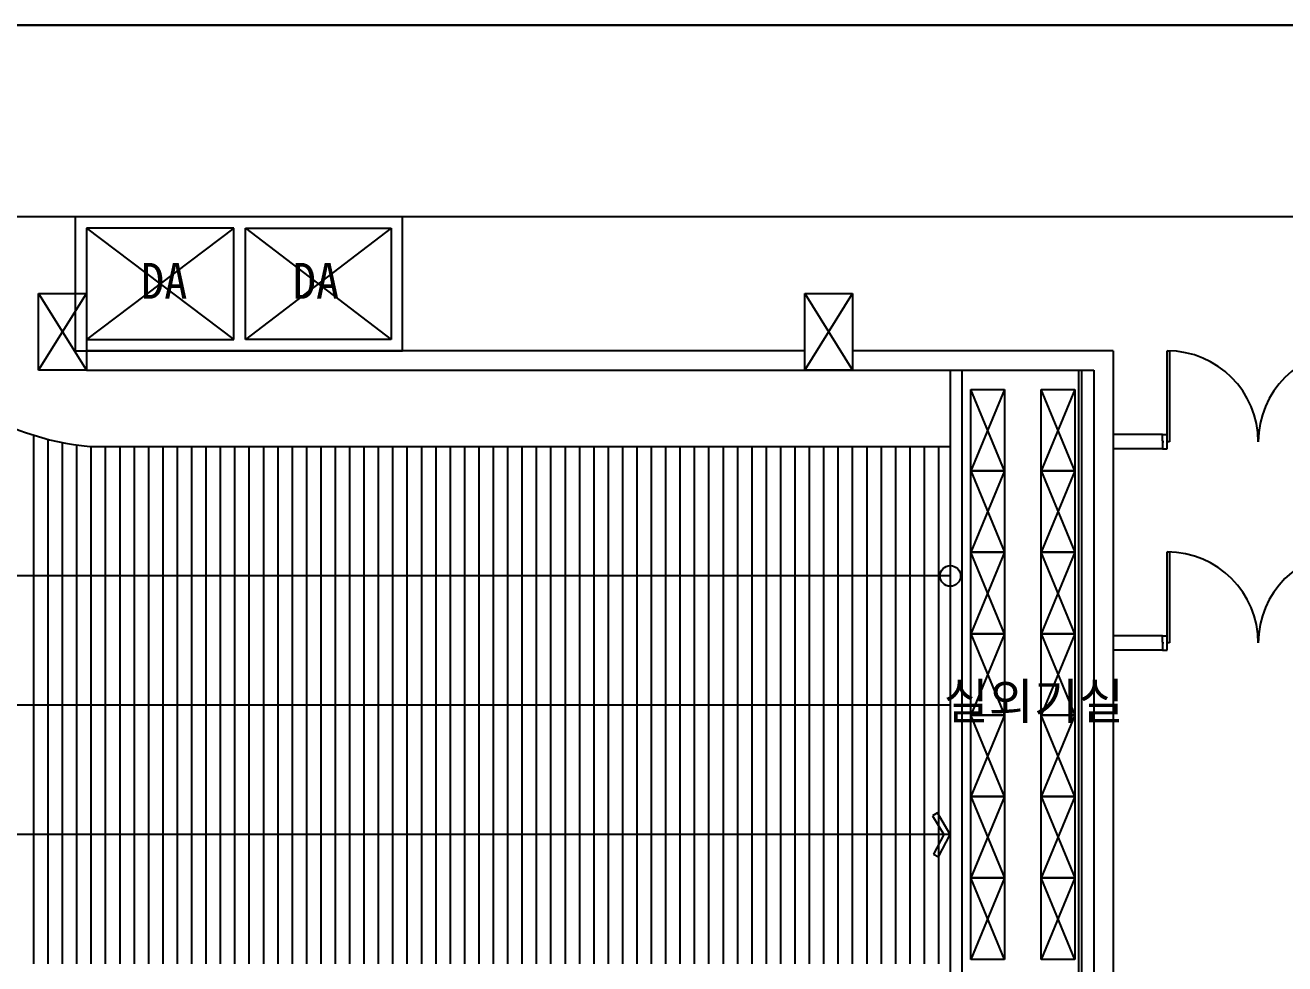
# Model space of a CAD drawing. Header units: millimetres. Extents: x 16332047 to 33387680, y -14835522 to -7015081.
# Drawn here: x 16621461 to 16633298, y -7657323 to -7648503 of the extents above; entities that cross this region are included whole.
import ezdxf
from ezdxf.enums import TextEntityAlignment as Align

# ---------------------------------------------------------------- set-up
doc = ezdxf.new("R2010")
doc.units = ezdxf.units.MM
doc.header["$LTSCALE"] = 300
doc.header["$MEASUREMENT"] = 0
doc.layers.add('건물', color=8, linetype='CONTINUOUS')
doc.styles.add('돋움체', font='')
doc.styles.get('돋움체').set_extended_font_data('DotumChe')

msp = doc.modelspace()

# ---------------------------------------------------------------- linework, layer by layer
at = {"layer": '건물'}
for p, q in [((16602277, -7648503), (16663041, -7648505)), ((16663041, -7648503), (16602277, -7648503)), ((16662295, -7650303), (16603023, -7650303)), ((16625007, -7650303), (16621929, -7650303)), ((16621929, -7650303), (16621929, -7651563)), ((16625007, -7651563), (16625007, -7650303)), ((16622037, -7650411), (16623423, -7651455)), ((16623423, -7650411), (16622037, -7651455)), ((16623423, -7650411), (16622037, -7650411)), ((16622037, -7650411), (16622037, -7651455)), ((16623423, -7651455), (16623423, -7650411)), ((16623531, -7650411), (16624899, -7651455)), ((16624899, -7650411), (16623531, -7651455)), ((16623531, -7650411), (16624899, -7650411)), ((16623531, -7651455), (16623531, -7650411)), ((16624899, -7650411), (16624899, -7651455)), ((16621587, -7651023), (16622037, -7651743)), ((16621587, -7651743), (16622037, -7651023)), ((16621587, -7651743), (16621587, -7651023)), ((16621587, -7651023), (16622037, -7651023)), ((16622037, -7651023), (16622037, -7651743)), ((16628787, -7651023), (16629237, -7651743)), ((16628787, -7651743), (16629237, -7651023)), ((16628787, -7651743), (16628787, -7651023)), ((16628787, -7651023), (16629237, -7651023)), ((16629237, -7651023), (16629237, -7651743)), ((16621929, -7651563), (16625007, -7651563)), ((16622037, -7651455), (16623423, -7651455)), ((16628787, -7651563), (16622037, -7651563)), ((16624899, -7651455), (16623531, -7651455)), ((16631685, -7651563), (16629237, -7651563)), ((16631685, -7651563), (16631685, -7657773)), ((16632194, -7652418), (16632194, -7651563)), ((16632194, -7651563), (16632216, -7651563)), ((16632216, -7651563), (16632216, -7652418)), ((16631685, -7651675), (16631685, -7651675)), ((16622037, -7651743), (16621587, -7651743)), ((16622037, -7651743), (16631505, -7651743)), ((16629237, -7651743), (16628787, -7651743)), ((16630155, -7651743), (16630155, -7657593)), ((16630263, -7651743), (16630263, -7657593)), ((16631361, -7651743), (16631361, -7657449)), ((16631388, -7651743), (16631388, -7657476)), ((16631505, -7651743), (16631505, -7657593)), ((16630663, -7652691), (16630348, -7651926)), ((16630663, -7651926), (16630348, -7652691)), ((16630348, -7652691), (16630348, -7651926)), ((16630348, -7651926), (16630663, -7651926)), ((16630663, -7651926), (16630663, -7652691)), ((16631325, -7652691), (16631010, -7651926)), ((16631325, -7651926), (16631010, -7652691)), ((16631010, -7652691), (16631010, -7651926)), ((16631010, -7651926), (16631325, -7651926)), ((16631325, -7651926), (16631325, -7652691)), ((16621542, -7657323), (16621542, -7652357)), ((16632149, -7652350), (16631685, -7652350)), ((16632149, -7652350), (16632194, -7652350)), ((16632149, -7652410), (16632149, -7652350)), ((16632194, -7652485), (16632194, -7652350)), ((16621677, -7657323), (16621677, -7652395)), ((16621812, -7657323), (16621812, -7652426)), ((16621947, -7657323), (16621947, -7652449)), ((16622067, -7652463), (16630155, -7652463)), ((16622082, -7657323), (16622082, -7652463)), ((16622217, -7657323), (16622217, -7652463)), ((16622352, -7657323), (16622352, -7652463)), ((16622487, -7657323), (16622487, -7652463)), ((16622622, -7657323), (16622622, -7652463)), ((16622757, -7657323), (16622757, -7652463)), ((16622892, -7657323), (16622892, -7652463)), ((16623027, -7657323), (16623027, -7652463)), ((16623162, -7657323), (16623162, -7652463)), ((16623297, -7657323), (16623297, -7652463)), ((16623432, -7657323), (16623432, -7652463)), ((16623567, -7657323), (16623567, -7652463)), ((16623702, -7657323), (16623702, -7652463)), ((16623837, -7657323), (16623837, -7652463)), ((16623972, -7657323), (16623972, -7652463)), ((16624107, -7657323), (16624107, -7652463)), ((16624242, -7657323), (16624242, -7652463)), ((16624377, -7657323), (16624377, -7652463)), ((16624512, -7657323), (16624512, -7652463)), ((16624647, -7657323), (16624647, -7652463)), ((16624782, -7657323), (16624782, -7652463)), ((16624917, -7657323), (16624917, -7652463)), ((16625052, -7657323), (16625052, -7652463)), ((16625187, -7657323), (16625187, -7652463)), ((16625322, -7657323), (16625322, -7652463)), ((16625457, -7657323), (16625457, -7652463)), ((16625592, -7657323), (16625592, -7652463)), ((16625727, -7657323), (16625727, -7652463)), ((16625862, -7657323), (16625862, -7652463)), ((16625997, -7657323), (16625997, -7652463)), ((16626132, -7657323), (16626132, -7652463)), ((16626267, -7657323), (16626267, -7652463)), ((16626402, -7657323), (16626402, -7652463)), ((16626537, -7657323), (16626537, -7652463)), ((16626672, -7657323), (16626672, -7652463)), ((16626807, -7657323), (16626807, -7652463)), ((16626942, -7657323), (16626942, -7652463)), ((16627077, -7657323), (16627077, -7652463)), ((16627212, -7657323), (16627212, -7652463)), ((16627347, -7657323), (16627347, -7652463)), ((16627482, -7657323), (16627482, -7652463)), ((16627617, -7657323), (16627617, -7652463)), ((16627752, -7657323), (16627752, -7652463)), ((16627887, -7657323), (16627887, -7652463)), ((16628022, -7657323), (16628022, -7652463)), ((16628157, -7657323), (16628157, -7652463)), ((16628292, -7657323), (16628292, -7652463)), ((16628427, -7657323), (16628427, -7652463)), ((16628562, -7657323), (16628562, -7652463)), ((16628697, -7657323), (16628697, -7652463)), ((16628832, -7657323), (16628832, -7652463)), ((16628967, -7657323), (16628967, -7652463)), ((16629102, -7657323), (16629102, -7652463)), ((16629237, -7657323), (16629237, -7652463)), ((16629372, -7657323), (16629372, -7652463)), ((16629507, -7657323), (16629507, -7652463)), ((16629642, -7657323), (16629642, -7652463)), ((16629777, -7657323), (16629777, -7652463)), ((16629912, -7657323), (16629912, -7652463)), ((16630047, -7657323), (16630047, -7652463)), ((16632149, -7652485), (16631685, -7652485)), ((16632149, -7652410), (16632154, -7652411)), ((16632149, -7652426), (16632154, -7652424)), ((16632149, -7652426), (16632149, -7652485)), ((16632149, -7652485), (16632194, -7652485)), ((16632152, -7652423), (16632152, -7652412)), ((16632152, -7652423), (16632152, -7652412)), ((16632154, -7652424), (16632154, -7652411)), ((16632216, -7652418), (16632194, -7652418)), ((16630348, -7652691), (16630663, -7653456)), ((16630663, -7652691), (16630348, -7653456)), ((16630348, -7653456), (16630348, -7652691)), ((16630348, -7652691), (16630663, -7652691)), ((16630663, -7652691), (16630348, -7652691)), ((16630663, -7652691), (16630663, -7653456)), ((16631010, -7652691), (16631325, -7653456)), ((16631325, -7652691), (16631010, -7653456)), ((16631010, -7653456), (16631010, -7652691)), ((16631010, -7652691), (16631325, -7652691)), ((16631325, -7652691), (16631010, -7652691)), ((16631325, -7652691), (16631325, -7653456)), ((16630663, -7654221), (16630348, -7653456)), ((16630663, -7653456), (16630348, -7654221)), ((16630348, -7654221), (16630348, -7653456)), ((16630348, -7653456), (16630663, -7653456)), ((16630663, -7653456), (16630348, -7653456)), ((16630663, -7653456), (16630663, -7654221)), ((16631325, -7654221), (16631010, -7653456)), ((16631325, -7653456), (16631010, -7654221)), ((16631010, -7654221), (16631010, -7653456)), ((16631010, -7653456), (16631325, -7653456)), ((16631325, -7653456), (16631010, -7653456)), ((16631325, -7653456), (16631325, -7654221)), ((16632194, -7654308), (16632194, -7653453)), ((16632194, -7653453), (16632216, -7653453)), ((16632216, -7653453), (16632216, -7654308)), ((16630155, -7653678), (16620093, -7653678)), ((16630348, -7654221), (16630663, -7654986)), ((16630663, -7654221), (16630348, -7654986)), ((16630348, -7654986), (16630348, -7654221)), ((16630348, -7654221), (16630663, -7654221)), ((16630663, -7654221), (16630348, -7654221)), ((16630663, -7654221), (16630663, -7654986)), ((16631010, -7654221), (16631325, -7654986)), ((16631325, -7654221), (16631010, -7654986)), ((16631010, -7654986), (16631010, -7654221)), ((16631010, -7654221), (16631325, -7654221)), ((16631325, -7654221), (16631010, -7654221)), ((16631325, -7654221), (16631325, -7654986)), ((16632149, -7654240), (16631685, -7654240)), ((16632149, -7654240), (16632194, -7654240)), ((16632149, -7654300), (16632149, -7654240)), ((16632194, -7654375), (16632194, -7654240)), ((16632149, -7654375), (16631685, -7654375)), ((16632149, -7654300), (16632154, -7654301)), ((16632149, -7654316), (16632154, -7654314)), ((16632149, -7654316), (16632149, -7654375)), ((16632149, -7654375), (16632194, -7654375)), ((16632152, -7654313), (16632152, -7654302)), ((16632152, -7654313), (16632152, -7654302)), ((16632154, -7654314), (16632154, -7654301)), ((16632216, -7654308), (16632194, -7654308)), ((16630155, -7654893), (16620093, -7654893)), ((16630663, -7655751), (16630348, -7654986)), ((16630663, -7654986), (16630348, -7655751)), ((16630348, -7655751), (16630348, -7654986)), ((16630348, -7654986), (16630663, -7654986)), ((16630663, -7654986), (16630348, -7654986)), ((16630663, -7654986), (16630663, -7655751)), ((16631325, -7655751), (16631010, -7654986)), ((16631325, -7654986), (16631010, -7655751)), ((16631010, -7655751), (16631010, -7654986)), ((16631010, -7654986), (16631325, -7654986)), ((16631325, -7654986), (16631010, -7654986)), ((16631325, -7654986), (16631325, -7655751)), ((16630348, -7655751), (16630663, -7656516)), ((16630663, -7655751), (16630348, -7656516)), ((16630348, -7656516), (16630348, -7655751)), ((16630348, -7655751), (16630663, -7655751)), ((16630663, -7655751), (16630348, -7655751)), ((16630663, -7655751), (16630663, -7656516)), ((16631010, -7655751), (16631325, -7656516)), ((16631325, -7655751), (16631010, -7656516)), ((16631010, -7656516), (16631010, -7655751)), ((16631010, -7655751), (16631325, -7655751)), ((16631325, -7655751), (16631010, -7655751)), ((16631325, -7655751), (16631325, -7656516)), ((16630034, -7655904), (16629988, -7655932)), ((16629988, -7655932), (16630093, -7656109)), ((16630155, -7656108), (16630034, -7655904)), ((16630155, -7656108), (16620093, -7656108)), ((16630093, -7656109), (16629996, -7656292)), ((16630044, -7656317), (16630155, -7656108)), ((16629996, -7656292), (16630044, -7656317)), ((16630663, -7657281), (16630348, -7656516)), ((16630663, -7656516), (16630348, -7657281)), ((16630348, -7657281), (16630348, -7656516)), ((16630348, -7656516), (16630663, -7656516)), ((16630663, -7656516), (16630348, -7656516)), ((16630663, -7656516), (16630663, -7657281)), ((16631325, -7657281), (16631010, -7656516)), ((16631325, -7656516), (16631010, -7657281)), ((16631010, -7657281), (16631010, -7656516)), ((16631010, -7656516), (16631325, -7656516)), ((16631325, -7656516), (16631010, -7656516)), ((16631325, -7656516), (16631325, -7657281)), ((16630663, -7657281), (16630348, -7657281)), ((16631325, -7657281), (16631010, -7657281))]:
    msp.add_line(p, q, dxfattribs=at)
msp.add_circle((16630155, -7653678), 96.9, dxfattribs=at)
for centre, radius, start, end in [((16622300, -7649965), 2508, 209.3934, 264.6649), ((16632194, -7652418), 855, 0, 90), ((16633904, -7652418), 855, 90, 180), ((16632194, -7654308), 855, 0, 90), ((16633904, -7654308), 855, 90, 180)]:
    msp.add_arc(centre, radius, start, end, dxfattribs=at)

# ---------------------------------------------------------------- texts
at = {"layer": '건물', "style": '돋움체'}
for s, p in [('DA', (16622767, -7651074)), ('DA', (16624194, -7651074)), ('실외기실', (16630939, -7655023))]:
    msp.add_text(s, height=337.5, dxfattribs=at).set_placement(p, align=Align.CENTER)

doc.saveas('drawing.dxf')
